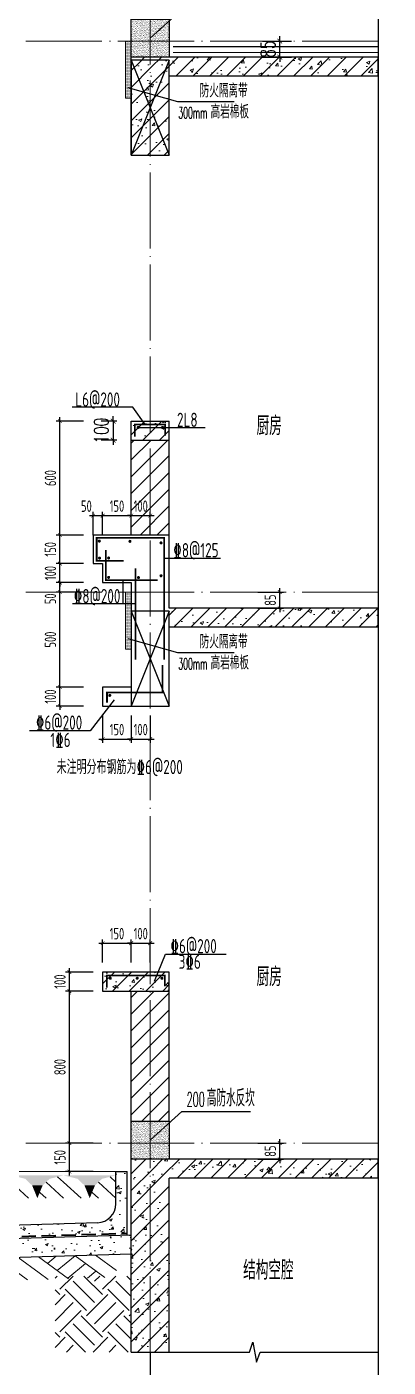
# Model space of a CAD drawing. Extents: x -1058961 to 23600, y -449123 to 2751847.
# Drawn here: x -11455 to -9556, y -34083 to -27028 of the extents above; entities that cross this region are included whole.
import ezdxf

# ---------------------------------------------------------------- set-up
doc = ezdxf.new("R2010")
doc.units = 0
doc.header["$LTSCALE"] = 1000
doc.linetypes.add('DASH', pattern=[0.35, 0.25, -0.1])
doc.linetypes.add('DOTE', pattern=[2.42, 2, -0.2, 0.02, -0.2])
doc.layers.get('0').update_dxf_attribs({"linetype": 'CONTINUOUS'})
doc.layers.get('DEFPOINTS').update_dxf_attribs({"linetype": 'CONTINUOUS'})
for name, color, linetype in [('AXIS', 3, 'CONTINUOUS'), ('COLUMN', 4, 'CONTINUOUS'), ('DIM', 2, 'CONTINUOUS'), ('DIM_IDEN', 67, 'CONTINUOUS'), ('DIM_SYMB', 3, 'CONTINUOUS'), ('PUB_DIM', 3, 'CONTINUOUS'), ('PUB_TEXT', 2, 'CONTINUOUS'), ('REIN', 6, 'CONTINUOUS'), ('S-大样-砼线', 7, 'CONTINUOUS'), ('S-引出线', 40, 'CONTINUOUS'), ('TEXT', 2, 'CONTINUOUS'), ('WALL', 5, 'CONTINUOUS'), ('看线', 251, 'CONTINUOUS'), ('立面-看线', 251, 'CONTINUOUS')]:
    doc.layers.add(name, color=color, linetype=linetype)
for name, color, linetype, lineweight in [('DOTE', 19, 'DOTE', 9), ('PUB_HATCH', 8, 'CONTINUOUS', 9), ('内粉刷', 37, 'CONTINUOUS', 9), ('填充', 251, 'CONTINUOUS', 5), ('立面-中轮廓线', 30, 'CONTINUOUS', 35), ('粉刷', 251, 'CONTINUOUS', 9)]:
    doc.layers.add(name, color=color, linetype=linetype, lineweight=lineweight)
doc.styles.add('_TCH_DIM_T3', font='SIMPLEX', dxfattribs={"width": 0.705882, "bigfont": 'GBCBIG'})
doc.styles.add('DIM_FONT_T3', font='SIMPLEX', dxfattribs={"width": 0.705882, "bigfont": 'GBCBIG'})
doc.styles.add('TSSD_DIMENSION', font='Tssdeng.shx', dxfattribs={"width": 0.7, "bigfont": 'tssdchn.shx'})
doc.styles.add('TSSD_REIN', font='tssdeng.shx', dxfattribs={"width": 0.7, "height": 300, "bigfont": 'tssdchn.shx'})
doc.styles.add('w', font='tssdeng.shx', dxfattribs={"width": 0.8, "bigfont": 'tssdchn.shx'})
doc.dimstyles.new('_TCH_ARCH&&25', dxfattribs={"dimtxt": 74.375, "dimasz": 25, "dimexe": 62.5, "dimexo": 75, "dimgap": 25, "dimtad": 1, "dimdec": 0, "dimzin": 0, "dimdsep": 46, "dimtxsty": '_TCH_DIM_T3', "dimblk": 'ARCHTICK', "dimcen": 0.09, "dimclrt": 7, "dimazin": 0, "dimtfac": 1, "dimtdec": 0, "dimtix": 1, "dimtmove": 2, "dimatfit": 3, "dimldrblk": 'ARCHTICK', "dimfxl": 0, "dimtolj": 1, "dimtzin": 0, "dimarcsym": 0})
doc.dimstyles.new('TSSD_20_20', dxfattribs={"dimtxt": 60, "dimasz": 20, "dimexe": 20, "dimexo": 50, "dimgap": 20, "dimtad": 1, "dimdec": 0, "dimzin": 0, "dimdsep": 46, "dimtxsty": 'TSSD_DIMENSION', "dimblk": 'ARCHTICK', "dimblk1": 'ARCHTICK', "dimblk2": 'ARCHTICK', "dimcen": 0, "dimdle": 20, "dimclrt": 7, "dimadec": 0, "dimazin": 0, "dimtfac": 1, "dimtdec": 0, "dimtix": 1, "dimtmove": 2, "dimatfit": 3, "dimfxl": 0, "dimtolj": 1, "dimtzin": 0, "dimarcsym": 0})
pattern_1 = [(50, (28072.99, 249033.25), (143.452037, -12.550427), [15, -165]), (355, (28072.99, 249033.25), (-27.750267, 150.438427), [12, -132]), (100.4514, (28084.94, 249032.2), (115.701876, 137.88791), [12.74804, -140.22842]), (46.1842, (28072.99, 249073.25), (213.44821, -33.1038), [22.5, -247.5]), (96.6356, (28090.77, 249070.5), (186.93254, 194.82357), [19.12206, -210.3426]), (351.1842, (28072.99, 249073.25), (186.93239, 194.82372), [18, -198]), (21, (28092.99, 249063.25), (119.38141, -80.52378), [15, -165]), (326, (28092.99, 249063.25), (48.663066, 145.03001), [12, -132]), (71.4514, (28102.93, 249056.54), (168.044526, 64.5061), [12.74804, -140.22842]), (37.5, (28072.986, 249033.25), (2.431971, 66.578771), [0, -130.4, 0, -134, 0, -132.5]), (7.5, (28072.986, 249033.25), (52.613907, 78.882342), [0, -76.4, 0, -127.4, 0, -50.5]), (327.5, (28028.386, 249033.25), (106.764487, -4.510974), [0, -50, 0, -156, 0, -207]), (317.5, (28008.39, 249033.25), (116.637234, 20.020996), [0, -65, 0, -103.6, 0, -147])]
pattern_2 = [(45, (0, 0), (-44.194174, 44.194174), []), (50, (0, 0), (179.315046, -15.688034), [18.75, -206.25]), (355, (0, 0), (-34.687833, 188.048033), [15, -165]), (100.4514, (14.94, -1.3), (144.627345, 172.359886), [15.935047, -175.285528]), (46.1842, (0, 50), (266.81026, -41.379754), [28.125, -309.375]), (96.6356, (22.23, 46.55), (233.665676, 243.52947), [23.90257, -262.92825]), (351.1842, (0, 50), (233.66549, 243.52965), [22.5, -247.5]), (21, (25, 37.5), (149.226763, -100.654723), [18.75, -206.25]), (326, (25, 37.5), (60.828833, 181.28751), [15, -165]), (71.4514, (37.44, 29.11), (210.055657, 80.632624), [15.935047, -175.285528]), (37.5, (0, 0), (3.039964, 83.2234635), [0, -163, 0, -167.5, 0, -165.625]), (7.5, (0, 0), (65.767384, 98.602928), [0, -95.5, 0, -159.25, 0, -63.125]), (327.5, (-55.75, 0), (133.455609, -5.638718), [0, -62.5, 0, -195, 0, -258.75]), (317.5, (-80.75, 0), (145.796542, 25.026246), [0, -81.25, 0, -129.5, 0, -183.75])]
pattern_3 = [(45, (-668291.086, 135539.91), (-44.194174, 44.194174), []), (50, (-668291.09, 135539.91), (179.315046, -15.688034), [18.75, -206.25]), (355, (-668291.09, 135539.91), (-34.687833, 188.048033), [15, -165]), (100.4514, (-668276.14, 135538.6), (144.627345, 172.359886), [15.935047, -175.28553]), (46.1842, (-668291.09, 135589.9), (266.81026, -41.37975), [28.125, -309.375]), (96.6356, (-668268.85, 135586.46), (233.66568, 243.52947), [23.90257, -262.92825]), (351.1842, (-668291.1, 135589.9), (233.66549, 243.52965), [22.5, -247.5]), (21, (-668266.09, 135577.41), (149.226763, -100.654723), [18.75, -206.25]), (326, (-668266.09, 135577.41), (60.828833, 181.28751), [15, -165]), (71.4514, (-668253.65, 135569.02), (210.055657, 80.632624), [15.935047, -175.28553]), (37.5, (-668291.086, 135539.91), (3.039964, 83.2234635), [0, -163, 0, -167.5, 0, -165.625]), (7.5, (-668291.09, 135539.91), (65.767384, 98.602928), [0, -95.5, 0, -159.25, 0, -63.125]), (327.5, (-668346.836, 135539.91), (133.455609, -5.638718), [0, -62.5, 0, -195, 0, -258.75]), (317.5, (-668371.84, 135539.91), (145.796542, 25.026246), [0, -81.25, 0, -129.5, 0, -183.75])]
pattern_4 = [(45, (-668291.086, 135584.79), (-44.1941915, 44.1941915), [])]

# ---------------------------------------------------------------- blocks, each defined once
blk = doc.blocks.new('$LINEPAT$素土夯实')
at = {"color": 0}
for p, q in [((0, -210), (210, 0)), ((120, -300), (420, 0)), ((420, 0), (608, -188)), ((495, -300), (795, 0)), ((615, 0), (705, -90)), ((315, -105), (502, -293)), ((210, -210), (300, -300)), ((705, -300), (795, -210))]:
    blk.add_line(p, q, dxfattribs=at)
blk = doc.blocks.new('$LinePat$自然土壤')
at = {"color": 0}
for p, q in [((0, -90), (71, -19)), ((0, -300), (211, -89)), ((420, -300), (630, -90)), ((210, -300), (286, -224))]:
    blk.add_line(p, q, dxfattribs=at)
for points in [[(0, 0), (630, 0), (168, -45), (462, -45)], [(168, -45), (462, -45), (252, -132), (378, -132)], [(252, -132), (378, -132), (315, -300)]]:
    blk.add_solid(points, dxfattribs=at)
blk = doc.blocks.new('sanshui')
at = {"layer": '粉刷'}
h = blk.add_hatch(dxfattribs=at)
h.set_pattern_fill('混凝土', color=256, scale=20)
h.set_pattern_definition(pattern_1)
edge = h.paths.add_edge_path()
edge.add_line((346317.8, 427329.6), (346257.8, 427329.6))
edge.add_line((346257.8, 427329.6), (346257.8, 427160.3))
edge.add_arc((346157.8, 427160.3), 100, 271.71836, 360, ccw=False)
edge.add_line((346160.8, 427060.3), (345137.8, 427029.6))
edge.add_line((345137.8, 427029.6), (345137.8, 426969.6))
edge.add_line((345137.8, 426969.6), (346317.8, 427005))
edge.add_line((346317.8, 427005), (346317.8, 427329.6))
h = blk.add_hatch(dxfattribs=at)
h.set_pattern_fill('混凝土', color=256, scale=20)
h.set_pattern_definition(pattern_1)
h.paths.add_polyline_path([(346337.8, 426895.6), (346337.8, 426995.6), (345037.8, 426956.6), (345037.8, 426856.6)])
at = {"layer": 'COLUMN'}
for p, q in [((346257.8, 427329.6), (346317.8, 427329.6)), ((346257.8, 427160.3), (346257.8, 427329.6)), ((346317.8, 426995), (346317.8, 427329.6)), ((346160.8, 427060.3), (345137.8, 427029.6)), ((345137.8, 426959.6), (345137.8, 427029.6)), ((346338.1, 426995.6), (345037.8, 426956.6)), ((345037.8, 426856.6), (345037.8, 426956.6)), ((346338.1, 426895.6), (345037.8, 426856.6))]:
    blk.add_line(p, q, dxfattribs=at)
blk.add_arc((346157.8, 427160.3), 100, 271.71836, 0, dxfattribs=at)
at = {"layer": '立面-中轮廓线', "linetype": 'DASH', "ltscale": 0.3}
blk.add_lwpolyline([(345027.8, 426856.6), (345027.8, 426966.3), (346317.8, 427005)], dxfattribs=at)
at = {"layer": '粉刷'}
blk.add_line((344881.5, 427329.6), (346257.8, 427329.6), dxfattribs=at)
at = {"layer": '粉刷', "yscale": 0.4, "zscale": 0.4}
for name, p, xscale, rotation in [('$LinePat$自然土壤', (345156.8, 427309.6), -0.4369306507241237, 359.9999999999903), ('$LinePat$自然土壤', (345432, 427309.6), -0.4369306507241237, 359.9999999999903), ('$LinePat$自然土壤', (345707.3, 427309.6), -0.4369306507241237, 359.9999999999903), ('$LinePat$自然土壤', (345982.6, 427309.6), -0.4369306507241237, 359.9999999999903), ('$LinePat$自然土壤', (346257.8, 427309.6), -0.4369306507241237, 359.9999999999903), ('$LINEPAT$素土夯实', (345851.2, 426881), -0.5117605352322558, 1.718358001643932), ('$LINEPAT$素土夯实', (346257.8, 426893.2), -0.5117605352322558, 1.718358001643932), ('$LINEPAT$素土夯实', (345444.5, 426868.8), -0.5117605352322558, 1.718358001643932)]:
    blk.add_blockref(name, p, dxfattribs=dict(at, xscale=xscale, rotation=rotation))
blk = doc.blocks.new('_ArchTick')
at = {"color": 0, "linetype": 'ByBlock', "const_width": 0.15}
blk.add_lwpolyline([(-0.5, -0.5), (0.5, 0.5)], dxfattribs=at)
blk = doc.blocks.new('*D1397')
at = {"layer": 'DEFPOINTS', "color": 0}
for p in [(950479.7, -117286.1), (950645.6, -117286.1), (950479.7, -117371.1)]:
    blk.add_point(p, dxfattribs=at)
at = {"layer": 'PUB_DIM', "color": 0, "lineweight": -2}
for p, q in [((950554.7, -117286.1), (950708.1, -117286.1)), ((950645.6, -117286.1), (950645.6, -117261.1)), ((950645.6, -117371.1), (950645.6, -117286.1)), ((950554.7, -117371.1), (950708.1, -117371.1)), ((950645.6, -117371.1), (950645.6, -117396.1))]:
    blk.add_line(p, q, dxfattribs=at)
at = {"layer": 'PUB_DIM', "color": 0, "lineweight": -2, "xscale": 25, "yscale": 25, "zscale": 25}
for p, rotation in [((950645.6, -117286.1), 270), ((950645.6, -117371.1), 90)]:
    blk.add_blockref('_ArchTick', p, dxfattribs=dict(at, rotation=rotation))
at = {"layer": 'PUB_DIM', "color": 7, "insert": (950583.4, -117328.6), "char_height": 74.38, "attachment_point": 5, "rotation": 90, "style": '_TCH_DIM_T3'}
blk.add_mtext('\\A1;85', dxfattribs=at)
blk = doc.blocks.new('VDVDXAXFSFFX')
at = {"layer": 'PUB_HATCH'}
h = blk.add_hatch(dxfattribs=at)
h.set_pattern_fill('DOTS', color=251, scale=2, style=0)
h.set_pattern_definition([(0, (924712.4965, -148185.593), (1.5875, 3.175), [0, -3.175])])
h.paths.add_polyline_path([(924682.5, -148185.6), (924712.5, -148185.6), (924712.5, -147935.6), (924712.5, -147885.6), (924712.5, -147885.6), (924712.5, -147885.6), (924682.5, -147885.6)])
at = {"layer": 'DIM_IDEN', "color": 5}
for p, q in [((924695.5, -148129.3), (924955.6, -148202.9)), ((924955.6, -148202.9), (925253.4, -148202.9))]:
    blk.add_line(p, q, dxfattribs=at)
at = {"layer": 'PUB_HATCH', "color": 5}
blk.add_lwpolyline([(924712.5, -147885.6), (924682.5, -147885.6), (924682.5, -148185.6), (924712.5, -148185.6)], close=True, dxfattribs=at)
at = {"layer": 'PUB_TEXT', "style": 'DIM_FONT_T3', "width": 0.705882}
blk.add_text('防火隔离带', height=71.49, dxfattribs=at).set_placement((925072.6, -148181.9))
at = {"layer": 'PUB_TEXT', "color": 5, "style": 'DIM_FONT_T3'}
for s, height, width, p in [('高岩棉板', 71.49, 0.705882, (925129.8, -148292.9)), ('300mm', 59.5, 0.49827, (924960.4, -148292.9))]:
    blk.add_text(s, height=height, dxfattribs=dict(at, width=width)).set_placement(p)
blk = doc.blocks.new('*D1966')
at = {"layer": 'DEFPOINTS', "color": 0}
for p in [(-10291.4, -32903.1), (-10125.4, -32903.1), (-10291.4, -32988.1)]:
    blk.add_point(p, dxfattribs=at)
at = {"layer": 'DIM', "color": 0, "lineweight": -2}
for p, q in [((-10241.4, -32903.1), (-10105.4, -32903.1)), ((-10125.4, -32903.1), (-10125.4, -32883.1)), ((-10125.4, -32988.1), (-10125.4, -32903.1)), ((-10241.4, -32988.1), (-10105.4, -32988.1)), ((-10125.4, -32988.1), (-10125.4, -33008.1))]:
    blk.add_line(p, q, dxfattribs=at)
at = {"layer": 'DIM', "color": 0, "lineweight": -2, "xscale": 20, "yscale": 20, "zscale": 20}
for p, rotation in [((-10125.4, -32903.1), 270), ((-10125.4, -32988.1), 90)]:
    blk.add_blockref('_ArchTick', p, dxfattribs=dict(at, rotation=rotation))
at = {"layer": 'DIM', "color": 7, "insert": (-10175.4, -32945.6), "char_height": 60, "attachment_point": 5, "rotation": 90, "style": 'TSSD_DIMENSION'}
blk.add_mtext('\\A1;85', dxfattribs=at)
blk = doc.blocks.new('*D1967')
at = {"layer": 'DEFPOINTS', "color": 0}
for p in [(-10906.5, -31850.8), (-11056.5, -32003.1), (-10906.5, -32003.1)]:
    blk.add_point(p, dxfattribs=at)
at = {"layer": 'DIM', "color": 0, "lineweight": -2}
for p, q in [((-11076.5, -31850.8), (-10886.5, -31850.8)), ((-11056.5, -31953.1), (-11056.5, -31830.8)), ((-10906.5, -31953.1), (-10906.5, -31830.8))]:
    blk.add_line(p, q, dxfattribs=at)
at = {"layer": 'DIM', "color": 0, "lineweight": -2, "xscale": 20, "yscale": 20, "zscale": 20, "rotation": 180}
blk.add_blockref('_ArchTick', (-11056.5, -31850.8), dxfattribs=at)
at = {"layer": 'DIM', "color": 0, "lineweight": -2, "xscale": 20, "yscale": 20, "zscale": 20}
blk.add_blockref('_ArchTick', (-10906.5, -31850.8), dxfattribs=at)
at = {"layer": 'DIM', "color": 7, "insert": (-10981.5, -31800.8), "char_height": 60, "attachment_point": 5, "style": 'TSSD_DIMENSION'}
blk.add_mtext('\\A1;150', dxfattribs=at)
blk = doc.blocks.new('*D1968')
at = {"layer": 'DEFPOINTS', "color": 0}
for p in [(-10806.5, -31850.8), (-10906.5, -32003.1), (-10806.5, -32003.1)]:
    blk.add_point(p, dxfattribs=at)
at = {"layer": 'DIM', "color": 0, "lineweight": -2}
for p, q in [((-10906.5, -31850.8), (-10926.5, -31850.8)), ((-10906.5, -31953.1), (-10906.5, -31830.8)), ((-10906.5, -31850.8), (-10806.5, -31850.8)), ((-10806.5, -31953.1), (-10806.5, -31830.8)), ((-10806.5, -31850.8), (-10786.5, -31850.8))]:
    blk.add_line(p, q, dxfattribs=at)
at = {"layer": 'DIM', "color": 0, "lineweight": -2, "xscale": 20, "yscale": 20, "zscale": 20}
blk.add_blockref('_ArchTick', (-10906.5, -31850.8), dxfattribs=at)
at = {"layer": 'DIM', "color": 0, "lineweight": -2, "xscale": 20, "yscale": 20, "zscale": 20, "rotation": 180}
blk.add_blockref('_ArchTick', (-10806.5, -31850.8), dxfattribs=at)
at = {"layer": 'DIM', "color": 7, "insert": (-10856.5, -31800.8), "char_height": 60, "attachment_point": 5, "style": 'TSSD_DIMENSION'}
blk.add_mtext('\\A1;100', dxfattribs=at)
blk = doc.blocks.new('*D1969')
at = {"layer": 'DEFPOINTS', "color": 0}
for p in [(-11231.1, -32003.1), (-11056.5, -32003.1), (-11056.5, -32103.1)]:
    blk.add_point(p, dxfattribs=at)
at = {"layer": 'DIM', "color": 0, "lineweight": -2}
for p, q in [((-11106.5, -32003.1), (-11251.1, -32003.1)), ((-11231.1, -32003.1), (-11231.1, -31983.1)), ((-11231.1, -32103.1), (-11231.1, -32003.1)), ((-11106.5, -32103.1), (-11251.1, -32103.1)), ((-11231.1, -32103.1), (-11231.1, -32123.1))]:
    blk.add_line(p, q, dxfattribs=at)
at = {"layer": 'DIM', "color": 0, "lineweight": -2, "xscale": 20, "yscale": 20, "zscale": 20}
for p, rotation in [((-11231.1, -32003.1), 270), ((-11231.1, -32103.1), 90)]:
    blk.add_blockref('_ArchTick', p, dxfattribs=dict(at, rotation=rotation))
at = {"layer": 'DIM', "color": 7, "insert": (-11281.1, -32053.1), "char_height": 60, "attachment_point": 5, "rotation": 90, "style": 'TSSD_DIMENSION'}
blk.add_mtext('\\A1;100', dxfattribs=at)
blk = doc.blocks.new('*D1970')
at = {"layer": 'DEFPOINTS', "color": 0}
for p in [(-11231.1, -32103.1), (-11056.5, -32103.1), (-11056.5, -32903.1)]:
    blk.add_point(p, dxfattribs=at)
at = {"layer": 'DIM', "color": 0, "lineweight": -2}
for p, q in [((-11231.1, -32923.1), (-11231.1, -32083.1)), ((-11106.5, -32103.1), (-11251.1, -32103.1)), ((-11106.5, -32903.1), (-11251.1, -32903.1))]:
    blk.add_line(p, q, dxfattribs=at)
at = {"layer": 'DIM', "color": 0, "lineweight": -2, "xscale": 20, "yscale": 20, "zscale": 20}
for p, rotation in [((-11231.1, -32103.1), 90), ((-11231.1, -32903.1), 270)]:
    blk.add_blockref('_ArchTick', p, dxfattribs=dict(at, rotation=rotation))
at = {"layer": 'DIM', "color": 7, "insert": (-11281.1, -32503.1), "char_height": 60, "attachment_point": 5, "rotation": 90, "style": 'TSSD_DIMENSION'}
blk.add_mtext('\\A1;800', dxfattribs=at)
blk = doc.blocks.new('*D1971')
at = {"layer": 'DEFPOINTS', "color": 0}
for p in [(-11231.1, -32903.1), (-11056.5, -32903.1), (-11056.5, -33053.1)]:
    blk.add_point(p, dxfattribs=at)
at = {"layer": 'DIM', "color": 0, "lineweight": -2}
for p, q in [((-11106.5, -32903.1), (-11251.1, -32903.1)), ((-11231.1, -33073.1), (-11231.1, -32883.1)), ((-11106.5, -33053.1), (-11251.1, -33053.1))]:
    blk.add_line(p, q, dxfattribs=at)
at = {"layer": 'DIM', "color": 0, "lineweight": -2, "xscale": 20, "yscale": 20, "zscale": 20}
for p, rotation in [((-11231.1, -32903.1), 90), ((-11231.1, -33053.1), 270)]:
    blk.add_blockref('_ArchTick', p, dxfattribs=dict(at, rotation=rotation))
at = {"layer": 'DIM', "color": 7, "insert": (-11281.1, -32978.1), "char_height": 60, "attachment_point": 5, "rotation": 90, "style": 'TSSD_DIMENSION'}
blk.add_mtext('\\A1;150', dxfattribs=at)
blk = doc.blocks.new('*D1972')
at = {"layer": 'DEFPOINTS', "color": 0}
for p in [(-10291.4, -30003.1), (-10125.4, -30003.1), (-10291.4, -30088.1)]:
    blk.add_point(p, dxfattribs=at)
at = {"layer": 'DIM', "color": 0, "lineweight": -2}
for p, q in [((-10241.4, -30003.1), (-10105.4, -30003.1)), ((-10125.4, -30003.1), (-10125.4, -29983.1)), ((-10125.4, -30088.1), (-10125.4, -30003.1)), ((-10241.4, -30088.1), (-10105.4, -30088.1)), ((-10125.4, -30088.1), (-10125.4, -30108.1))]:
    blk.add_line(p, q, dxfattribs=at)
at = {"layer": 'DIM', "color": 0, "lineweight": -2, "xscale": 20, "yscale": 20, "zscale": 20}
for p, rotation in [((-10125.4, -30003.1), 270), ((-10125.4, -30088.1), 90)]:
    blk.add_blockref('_ArchTick', p, dxfattribs=dict(at, rotation=rotation))
at = {"layer": 'DIM', "color": 7, "insert": (-10175.4, -30045.6), "char_height": 60, "attachment_point": 5, "rotation": 90, "style": 'TSSD_DIMENSION'}
blk.add_mtext('\\A1;85', dxfattribs=at)
blk = doc.blocks.new('*D1973')
at = {"layer": 'DEFPOINTS', "color": 0}
for p in [(-11056.5, -29600.8), (-11106.5, -29753.1), (-11056.5, -29753.1)]:
    blk.add_point(p, dxfattribs=at)
at = {"layer": 'DIM', "color": 0, "lineweight": -2}
for p, q in [((-11126.5, -29600.8), (-11036.5, -29600.8)), ((-11106.5, -29703.1), (-11106.5, -29580.8)), ((-11056.5, -29703.1), (-11056.5, -29580.8))]:
    blk.add_line(p, q, dxfattribs=at)
at = {"layer": 'DIM', "color": 0, "lineweight": -2, "xscale": 20, "yscale": 20, "zscale": 20, "rotation": 180}
blk.add_blockref('_ArchTick', (-11106.5, -29600.8), dxfattribs=at)
at = {"layer": 'DIM', "color": 0, "lineweight": -2, "xscale": 20, "yscale": 20, "zscale": 20}
blk.add_blockref('_ArchTick', (-11056.5, -29600.8), dxfattribs=at)
at = {"layer": 'DIM', "color": 7, "insert": (-11142, -29550.8), "char_height": 60, "attachment_point": 5, "style": 'TSSD_DIMENSION'}
blk.add_mtext('\\A1;50', dxfattribs=at)
blk = doc.blocks.new('*D1974')
at = {"layer": 'DEFPOINTS', "color": 0}
for p in [(-10906.5, -29600.8), (-11056.5, -29753.1), (-10906.5, -29753.1)]:
    blk.add_point(p, dxfattribs=at)
at = {"layer": 'DIM', "color": 0, "lineweight": -2}
for p, q in [((-11076.5, -29600.8), (-10886.5, -29600.8)), ((-11056.5, -29703.1), (-11056.5, -29580.8)), ((-10906.5, -29703.1), (-10906.5, -29580.8))]:
    blk.add_line(p, q, dxfattribs=at)
at = {"layer": 'DIM', "color": 0, "lineweight": -2, "xscale": 20, "yscale": 20, "zscale": 20, "rotation": 180}
blk.add_blockref('_ArchTick', (-11056.5, -29600.8), dxfattribs=at)
at = {"layer": 'DIM', "color": 0, "lineweight": -2, "xscale": 20, "yscale": 20, "zscale": 20}
blk.add_blockref('_ArchTick', (-10906.5, -29600.8), dxfattribs=at)
at = {"layer": 'DIM', "color": 7, "insert": (-10981.5, -29550.8), "char_height": 60, "attachment_point": 5, "style": 'TSSD_DIMENSION'}
blk.add_mtext('\\A1;150', dxfattribs=at)
blk = doc.blocks.new('*D1975')
at = {"layer": 'DEFPOINTS', "color": 0}
for p in [(-10806.5, -29600.8), (-10906.5, -29753.1), (-10806.5, -29753.1)]:
    blk.add_point(p, dxfattribs=at)
at = {"layer": 'DIM', "color": 0, "lineweight": -2}
for p, q in [((-10906.5, -29600.8), (-10926.5, -29600.8)), ((-10906.5, -29703.1), (-10906.5, -29580.8)), ((-10906.5, -29600.8), (-10806.5, -29600.8)), ((-10806.5, -29703.1), (-10806.5, -29580.8)), ((-10806.5, -29600.8), (-10786.5, -29600.8))]:
    blk.add_line(p, q, dxfattribs=at)
at = {"layer": 'DIM', "color": 0, "lineweight": -2, "xscale": 20, "yscale": 20, "zscale": 20}
blk.add_blockref('_ArchTick', (-10906.5, -29600.8), dxfattribs=at)
at = {"layer": 'DIM', "color": 0, "lineweight": -2, "xscale": 20, "yscale": 20, "zscale": 20, "rotation": 180}
blk.add_blockref('_ArchTick', (-10806.5, -29600.8), dxfattribs=at)
at = {"layer": 'DIM', "color": 7, "insert": (-10856.5, -29550.8), "char_height": 60, "attachment_point": 5, "style": 'TSSD_DIMENSION'}
blk.add_mtext('\\A1;100', dxfattribs=at)
blk = doc.blocks.new('*D1976')
at = {"layer": 'DEFPOINTS', "color": 0}
for p in [(-11056.5, -30603.1), (-10906.5, -30603.1), (-10906.5, -30776.8)]:
    blk.add_point(p, dxfattribs=at)
at = {"layer": 'DIM', "color": 0, "lineweight": -2}
for p, q in [((-11056.5, -30653.1), (-11056.5, -30796.8)), ((-10906.5, -30653.1), (-10906.5, -30796.8)), ((-11076.5, -30776.8), (-10886.5, -30776.8))]:
    blk.add_line(p, q, dxfattribs=at)
at = {"layer": 'DIM', "color": 0, "lineweight": -2, "xscale": 20, "yscale": 20, "zscale": 20, "rotation": 180}
blk.add_blockref('_ArchTick', (-11056.5, -30776.8), dxfattribs=at)
at = {"layer": 'DIM', "color": 0, "lineweight": -2, "xscale": 20, "yscale": 20, "zscale": 20}
blk.add_blockref('_ArchTick', (-10906.5, -30776.8), dxfattribs=at)
at = {"layer": 'DIM', "color": 7, "insert": (-10981.5, -30726.8), "char_height": 60, "attachment_point": 5, "style": 'TSSD_DIMENSION'}
blk.add_mtext('\\A1;150', dxfattribs=at)
blk = doc.blocks.new('*D1977')
at = {"layer": 'DEFPOINTS', "color": 0}
for p in [(-10906.5, -30603.1), (-10806.5, -30603.1), (-10806.5, -30776.8)]:
    blk.add_point(p, dxfattribs=at)
at = {"layer": 'DIM', "color": 0, "lineweight": -2}
for p, q in [((-10906.5, -30653.1), (-10906.5, -30796.8)), ((-10806.5, -30653.1), (-10806.5, -30796.8)), ((-10906.5, -30776.8), (-10926.5, -30776.8)), ((-10906.5, -30776.8), (-10806.5, -30776.8)), ((-10806.5, -30776.8), (-10786.5, -30776.8))]:
    blk.add_line(p, q, dxfattribs=at)
at = {"layer": 'DIM', "color": 0, "lineweight": -2, "xscale": 20, "yscale": 20, "zscale": 20}
blk.add_blockref('_ArchTick', (-10906.5, -30776.8), dxfattribs=at)
at = {"layer": 'DIM', "color": 0, "lineweight": -2, "xscale": 20, "yscale": 20, "zscale": 20, "rotation": 180}
blk.add_blockref('_ArchTick', (-10806.5, -30776.8), dxfattribs=at)
at = {"layer": 'DIM', "color": 7, "insert": (-10856.5, -30726.8), "char_height": 60, "attachment_point": 5, "style": 'TSSD_DIMENSION'}
blk.add_mtext('\\A1;100', dxfattribs=at)
blk = doc.blocks.new('*D1978')
at = {"layer": 'DEFPOINTS', "color": 0}
for p in [(-11281.1, -29103.1), (-11106.5, -29103.1), (-11106.5, -29703.1)]:
    blk.add_point(p, dxfattribs=at)
at = {"layer": 'DIM', "color": 0, "lineweight": -2}
for p, q in [((-11156.5, -29103.1), (-11301.1, -29103.1)), ((-11281.1, -29723.1), (-11281.1, -29083.1)), ((-11156.5, -29703.1), (-11301.1, -29703.1))]:
    blk.add_line(p, q, dxfattribs=at)
at = {"layer": 'DIM', "color": 0, "lineweight": -2, "xscale": 20, "yscale": 20, "zscale": 20}
for p, rotation in [((-11281.1, -29103.1), 90), ((-11281.1, -29703.1), 270)]:
    blk.add_blockref('_ArchTick', p, dxfattribs=dict(at, rotation=rotation))
at = {"layer": 'DIM', "color": 7, "insert": (-11331.1, -29403.1), "char_height": 60, "attachment_point": 5, "rotation": 90, "style": 'TSSD_DIMENSION'}
blk.add_mtext('\\A1;600', dxfattribs=at)
blk = doc.blocks.new('*D1979')
at = {"layer": 'DEFPOINTS', "color": 0}
for p in [(-11281.1, -29703.1), (-11106.5, -29703.1), (-11106.5, -29853.1)]:
    blk.add_point(p, dxfattribs=at)
at = {"layer": 'DIM', "color": 0, "lineweight": -2}
for p, q in [((-11281.1, -29873.1), (-11281.1, -29683.1)), ((-11156.5, -29703.1), (-11301.1, -29703.1)), ((-11156.5, -29853.1), (-11301.1, -29853.1))]:
    blk.add_line(p, q, dxfattribs=at)
at = {"layer": 'DIM', "color": 0, "lineweight": -2, "xscale": 20, "yscale": 20, "zscale": 20}
for p, rotation in [((-11281.1, -29703.1), 90), ((-11281.1, -29853.1), 270)]:
    blk.add_blockref('_ArchTick', p, dxfattribs=dict(at, rotation=rotation))
at = {"layer": 'DIM', "color": 7, "insert": (-11331.1, -29778.1), "char_height": 60, "attachment_point": 5, "rotation": 90, "style": 'TSSD_DIMENSION'}
blk.add_mtext('\\A1;150', dxfattribs=at)
blk = doc.blocks.new('*D1980')
at = {"layer": 'DEFPOINTS', "color": 0}
for p in [(-11281.1, -29853.1), (-11106.5, -29853.1), (-11106.5, -29953.1)]:
    blk.add_point(p, dxfattribs=at)
at = {"layer": 'DIM', "color": 0, "lineweight": -2}
for p, q in [((-11281.1, -29853.1), (-11281.1, -29833.1)), ((-11156.5, -29853.1), (-11301.1, -29853.1)), ((-11281.1, -29953.1), (-11281.1, -29853.1)), ((-11156.5, -29953.1), (-11301.1, -29953.1)), ((-11281.1, -29953.1), (-11281.1, -29973.1))]:
    blk.add_line(p, q, dxfattribs=at)
at = {"layer": 'DIM', "color": 0, "lineweight": -2, "xscale": 20, "yscale": 20, "zscale": 20}
for p, rotation in [((-11281.1, -29853.1), 270), ((-11281.1, -29953.1), 90)]:
    blk.add_blockref('_ArchTick', p, dxfattribs=dict(at, rotation=rotation))
at = {"layer": 'DIM', "color": 7, "insert": (-11331.1, -29903.1), "char_height": 60, "attachment_point": 5, "rotation": 90, "style": 'TSSD_DIMENSION'}
blk.add_mtext('\\A1;100', dxfattribs=at)
blk = doc.blocks.new('*D1981')
at = {"layer": 'DEFPOINTS', "color": 0}
for p in [(-11281.1, -29953.1), (-11106.5, -29953.1), (-11106.5, -30003.1)]:
    blk.add_point(p, dxfattribs=at)
at = {"layer": 'DIM', "color": 0, "lineweight": -2}
for p, q in [((-11156.5, -29953.1), (-11301.1, -29953.1)), ((-11281.1, -30023.1), (-11281.1, -29933.1)), ((-11156.5, -30003.1), (-11301.1, -30003.1))]:
    blk.add_line(p, q, dxfattribs=at)
at = {"layer": 'DIM', "color": 0, "lineweight": -2, "xscale": 20, "yscale": 20, "zscale": 20}
for p, rotation in [((-11281.1, -29953.1), 90), ((-11281.1, -30003.1), 270)]:
    blk.add_blockref('_ArchTick', p, dxfattribs=dict(at, rotation=rotation))
at = {"layer": 'DIM', "color": 7, "insert": (-11331.1, -30038.6), "char_height": 60, "attachment_point": 5, "rotation": 90, "style": 'TSSD_DIMENSION'}
blk.add_mtext('\\A1;50', dxfattribs=at)
blk = doc.blocks.new('*D1982')
at = {"layer": 'DEFPOINTS', "color": 0}
for p in [(-11281.1, -30003.1), (-11106.5, -30003.1), (-11106.5, -30503.1)]:
    blk.add_point(p, dxfattribs=at)
at = {"layer": 'DIM', "color": 0, "lineweight": -2}
for p, q in [((-11156.5, -30003.1), (-11301.1, -30003.1)), ((-11281.1, -30523.1), (-11281.1, -29983.1)), ((-11156.5, -30503.1), (-11301.1, -30503.1))]:
    blk.add_line(p, q, dxfattribs=at)
at = {"layer": 'DIM', "color": 0, "lineweight": -2, "xscale": 20, "yscale": 20, "zscale": 20}
for p, rotation in [((-11281.1, -30003.1), 90), ((-11281.1, -30503.1), 270)]:
    blk.add_blockref('_ArchTick', p, dxfattribs=dict(at, rotation=rotation))
at = {"layer": 'DIM', "color": 7, "insert": (-11331.1, -30253.1), "char_height": 60, "attachment_point": 5, "rotation": 90, "style": 'TSSD_DIMENSION'}
blk.add_mtext('\\A1;500', dxfattribs=at)
blk = doc.blocks.new('*D1983')
at = {"layer": 'DEFPOINTS', "color": 0}
for p in [(-11281.1, -30503.1), (-11106.5, -30503.1), (-11106.5, -30603.1)]:
    blk.add_point(p, dxfattribs=at)
at = {"layer": 'DIM', "color": 0, "lineweight": -2}
for p, q in [((-11156.5, -30503.1), (-11301.1, -30503.1)), ((-11281.1, -30503.1), (-11281.1, -30483.1)), ((-11281.1, -30603.1), (-11281.1, -30503.1)), ((-11156.5, -30603.1), (-11301.1, -30603.1)), ((-11281.1, -30603.1), (-11281.1, -30623.1))]:
    blk.add_line(p, q, dxfattribs=at)
at = {"layer": 'DIM', "color": 0, "lineweight": -2, "xscale": 20, "yscale": 20, "zscale": 20}
for p, rotation in [((-11281.1, -30503.1), 270), ((-11281.1, -30603.1), 90)]:
    blk.add_blockref('_ArchTick', p, dxfattribs=dict(at, rotation=rotation))
at = {"layer": 'DIM', "color": 7, "insert": (-11331.1, -30553.1), "char_height": 60, "attachment_point": 5, "rotation": 90, "style": 'TSSD_DIMENSION'}
blk.add_mtext('\\A1;100', dxfattribs=at)
blk = doc.blocks.new('20210809.03331612')
at = {"layer": 'REIN', "const_width": 9}
blk.add_lwpolyline([(87484.2, 67998.8), (87484.2, 68062.6), (87644.1, 68062.6), (87644.1, 68004.6)], dxfattribs=at)
at = {"layer": 'REIN', "const_width": 8}
for points in [[(87497.7, 68047.5, 1), (87505.7, 68047.5, 1)], [(87625.1, 68047.5, 1), (87633.1, 68047.5, 1)]]:
    blk.add_lwpolyline(points, format="xyb", close=True, dxfattribs=at)
at = {"layer": 'S-大样-砼线'}
for p, q in [((87465.2, 67080.9), (87665.2, 66580.9)), ((87665.2, 67080.9), (87465.2, 66580.9))]:
    blk.add_line(p, q, dxfattribs=at)
blk.add_lwpolyline([(87665.2, 67080.9), (87465.2, 67080.9), (87465.2, 66580.9), (87665.2, 66580.9)], close=True, dxfattribs=at)
at = {"layer": 'S-引出线'}
for p, q in [((87474.6, 68154.8), (87154.5, 68154.8)), ((87538.8, 68062.6), (87474.6, 68154.8)), ((87501.7, 68047.5), (87853.3, 68047.5))]:
    blk.add_line(p, q, dxfattribs=at)
at = {"layer": 'TEXT', "style": 'w', "width": 0.7}
for s, p in [('L6@200', (87171.5, 68157)), ('2L8', (87706.2, 68049.9))]:
    blk.add_text(s, height=75, rotation=0, dxfattribs=at).set_placement(p)
blk = doc.blocks.new('20210809.04044932')
at = {"layer": 'REIN', "const_width": 9}
blk.add_lwpolyline([(87154.5, 66580.9), (87154.5, 66644.7), (87458.5, 66644.7), (87458.5, 66586.8)], dxfattribs=at)
at = {"layer": 'REIN', "const_width": 8}
for points in [[(87168, 66629.7, 1), (87176, 66629.7, 1)], [(87309.6, 66629.7, 1), (87317.6, 66629.7, 1)], [(87439.5, 66629.7, 1), (87447.5, 66629.7, 1)]]:
    blk.add_lwpolyline(points, format="xyb", close=True, dxfattribs=at)
at = {"layer": 'S-引出线'}
blk.add_lwpolyline([(87404, 66615.4), (87462.1, 66757), (87780.5, 66757)], dxfattribs=at)
at = {"layer": 'TEXT', "style": 'w', "width": 0.7}
for s, p in [('%%1326@200', (87488.2, 66761.4)), ('3%%1326', (87531.6, 66679.3))]:
    blk.add_text(s, height=75, rotation=0, dxfattribs=at).set_placement(p)
blk = doc.blocks.new('A$C696610E5')
at = {"layer": 'REIN', "const_width": 9}
for points in [[(494.5, 974.7), (353.3, 974.7), (353.3, 1095), (708.3, 1095), (708.3, 454.9)], [(401.6, 1031.7), (401.6, 872.6), (673.9, 872.6)], [(557.8, 934), (557.8, 454.9)]]:
    blk.add_lwpolyline(points, dxfattribs=at)
at = {"layer": 'REIN', "const_width": 8}
for points in [[(363.4, 1078.3, 1), (371.4, 1078.3, 1)], [(524.5, 1076.9, 1), (532.5, 1076.9, 1)], [(687.7, 1068.7, 1), (695.7, 1068.7, 1)], [(364.5, 988.6, 1), (372.5, 988.6, 1)], [(412.3, 989.2, 1), (420.3, 989.2, 1)], [(412.3, 887.1, 1), (420.3, 887.1, 1)], [(569.2, 886.1, 1), (577.2, 886.1, 1)], [(687.7, 895.7, 1), (695.7, 895.7, 1)], [(418.3, 266.1, 1), (426.3, 266.1, 1)]]:
    blk.add_lwpolyline(points, format="xyb", close=True, dxfattribs=at)
at = {"layer": 'REIN'}
blk.add_lwpolyline([(407.7, 227.9, 9, 9, 0), (407.7, 280.9, 9, 9, 0), (700.1, 280.9, 9, 9, 0), (700.1, 425.3, 9, 9, 0)], format="xyseb", dxfattribs=at)
at = {"layer": 'S-大样-砼线'}
for p, q in [((534.9, 709.9), (734.9, 209.8)), ((734.9, 709.9), (534.9, 209.8))]:
    blk.add_line(p, q, dxfattribs=at)
blk.add_lwpolyline([(734.9, 709.9), (534.9, 709.9), (534.9, 209.8), (734.9, 209.8)], close=True, dxfattribs=at)
at = {"layer": 'S-引出线'}
for p, q in [((704.2, 988.5), (1004.3, 988.5)), ((490.6, 872.6), (490.6, 748.9)), ((227.2, 748.9), (561.1, 748.9))]:
    blk.add_line(p, q, dxfattribs=at)
blk.add_lwpolyline([(445.3, 242.7), (318.6, 79.6), (0, 79.6)], dxfattribs=at)
at = {"layer": 'TEXT', "style": 'TSSD_REIN', "width": 0.7}
for s, p in [('%%1328@125', (756.2, 992.6)), ('%%1328@200', (233.1, 751.1)), ('%%1326@200', (33.9, 85.5)), ('1%%1326', (110.1, -5.8)), ('未注明分布钢筋为%%1326@200', (142.8, -148.4))]:
    blk.add_text(s, height=75, rotation=0, dxfattribs=at).set_placement(p)
blk = doc.blocks.new('*D1333')
at = {"layer": 'DEFPOINTS', "color": 0}
for p in [(137891.5, 109179.7), (137796.8, 109079.7), (137891.5, 109079.7)]:
    blk.add_point(p, dxfattribs=at)
at = {"layer": 'PUB_DIM', "color": 0, "lineweight": -2}
for p, q in [((137816.5, 109179.7), (137734.3, 109179.7)), ((137796.8, 109179.7), (137796.8, 109204.7)), ((137796.8, 109179.7), (137796.8, 109079.7)), ((137816.5, 109079.7), (137734.3, 109079.7)), ((137796.8, 109079.7), (137796.8, 109054.7))]:
    blk.add_line(p, q, dxfattribs=at)
at = {"layer": 'PUB_DIM', "color": 0, "lineweight": -2, "xscale": 25, "yscale": 25, "zscale": 25}
for p, rotation in [((137796.8, 109179.7), 270), ((137796.8, 109079.7), 90)]:
    blk.add_blockref('_ArchTick', p, dxfattribs=dict(at, rotation=rotation))
at = {"layer": 'PUB_DIM', "color": 7, "insert": (137734.6, 109129.7), "char_height": 74.38, "attachment_point": 5, "rotation": 90, "style": '_TCH_DIM_T3'}
blk.add_mtext('\\A1;100', dxfattribs=at)
blk = doc.blocks.new('GDGDGRDDSF')
at = {"layer": 'PUB_HATCH'}
h = blk.add_hatch(dxfattribs=at)
h.set_pattern_fill('钢筋混凝土', color=256, scale=25, style=0)
h.set_pattern_definition(pattern_2)
h.paths.add_polyline_path([(950064.5, -116486.1), (950064.5, -116386.1), (949864.5, -116386.1), (949864.5, -116486.1)])
h = blk.add_hatch(dxfattribs=at)
h.set_pattern_fill('普通砖', color=256, scale=25, style=0)
h.set_pattern_definition([(45, (0, 44.88), (-44.1941915, 44.1941915), [])])
h.paths.add_polyline_path([(950064.5, -117171.1), (950064.5, -116486.1), (949864.5, -116486.1), (949864.5, -117171.1)])
h = blk.add_hatch(dxfattribs=at)
h.set_pattern_fill('钢筋混凝土', color=256, scale=25, style=0)
h.set_pattern_definition(pattern_2)
h.paths.add_polyline_path([(951163, -117371.1), (949864.5, -117371.1), (950064.5, -117471.1), (951163, -117471.1)])
h = blk.add_hatch(dxfattribs=at)
h.set_pattern_fill('钢筋混凝土', color=256, scale=25, style=0)
h.set_pattern_definition(pattern_2)
h.paths.add_polyline_path([(950064.5, -117886.1), (950064.5, -117471.1), (949864.5, -117371.1), (949864.5, -117886.1)])
at = {"layer": '立面-看线'}
h = blk.add_hatch(dxfattribs=at)
h.set_pattern_fill('碎沙', color=256, scale=4)
h.set_pattern_definition([(37.5, (148811.253, -502733.035), (-0.32000626, 9.78826475), [0, -7.7216, 0, -8.636, 0, -8.255]), (7.5, (148811.253, -502733.035), (8.99046566, 14.33650201), [0, -4.1656, 0, -6.9596, 0, -2.667]), (327.5, (148805.004, -502733.035), (15.819847405, 0.02874369), [0, -2.54, 0, -9.144, 0, -11.938]), (317.5, (148805.004, -502733.035), (15.27112905, 4.45858647), [0, -1.27, 0, -5.9944, 0, -6.858])])
h.paths.add_polyline_path([(949864.5, -117371.1), (950064.5, -117371.1), (950064.5, -117171.1), (949864.5, -117171.1)])
at = {"layer": 'DIM_IDEN'}
for p, q in [((949964.5, -117271.1), (950131.3, -117119.6)), ((950131.3, -117119.6), (950491.5, -117119.6))]:
    blk.add_line(p, q, dxfattribs=at)
at = {"layer": 'WALL'}
for p, q in [((949864.5, -116486.1), (949864.5, -116386.1)), ((949864.5, -116386.1), (950064.5, -116386.1)), ((950064.5, -116486.1), (950064.5, -116386.1)), ((949864.5, -116486.1), (950064.5, -116486.1)), ((949864.5, -117171.1), (949864.5, -116486.1)), ((950064.5, -117171.1), (950064.5, -116486.1)), ((949864.5, -117171.1), (950064.5, -117171.1)), ((951163, -117371.1), (949864.5, -117371.1)), ((949864.5, -117886.1), (949864.5, -117371.1)), ((951163, -117471.1), (951163, -117371.1)), ((951163, -117471.1), (950064.5, -117471.1)), ((950064.5, -117886.1), (950064.5, -117471.1)), ((949864.5, -117886.1), (950064.5, -117886.1))]:
    blk.add_line(p, q, dxfattribs=at)
blk.add_lwpolyline([(949864.5, -117171.1), (950064.5, -117171.1), (950064.5, -117371.1), (949864.5, -117371.1)], close=True, dxfattribs=at)
at = {"layer": '内粉刷'}
blk.add_lwpolyline([(951163, -117346.1), (950084.5, -117346.1)], dxfattribs=at)
at = {"layer": '看线', "color": 32}
blk.add_lwpolyline([(951163, -117316.1), (950084.5, -117316.1)], dxfattribs=at)
at = {"layer": 'PUB_TEXT', "style": 'DIM_FONT_T3'}
for s, height, width, p in [('厨房', 89.36, 0.705882, (950523.7, -116460.5)), ('200', 74.38, 0.49827, (950156.3, -117093.3)), ('高防水反坎', 89.36, 0.705882, (950262.2, -117093.3))]:
    blk.add_text(s, height=height, dxfattribs=dict(at, width=width)).set_placement(p)
at = {"layer": 'PUB_DIM'}
dim = blk.add_aligned_dim(p1=(950479.7, -117371.1), p2=(950479.7, -117286.1), distance=-166, dimstyle='_TCH_ARCH&&25', dxfattribs=at)
dim.commit()
dim.dimension.update_dxf_attribs({"geometry": '*D1397', "text_midpoint": (950583.4, -117328.6)})
blk = doc.blocks.new('20210809.04053586')
at = {"layer": 'REIN', "const_width": 9}
blk.add_lwpolyline([(87484.2, 66623.8), (87484.2, 66687.6), (87644.1, 66687.6), (87644.1, 66629.6)], dxfattribs=at)
at = {"layer": 'REIN', "const_width": 8}
for points in [[(87497.7, 66672.5, 1), (87505.7, 66672.5, 1)], [(87625.1, 66672.5, 1), (87633.1, 66672.5, 1)]]:
    blk.add_lwpolyline(points, format="xyb", close=True, dxfattribs=at)
at = {"layer": 'S-引出线'}
for p, q in [((87474.6, 66779.8), (87154.5, 66779.8)), ((87538.8, 66687.6), (87474.6, 66779.8)), ((87501.7, 66672.5), (87853.3, 66672.5))]:
    blk.add_line(p, q, dxfattribs=at)
at = {"layer": 'TEXT', "style": 'w', "width": 0.7}
for s, p in [('L6@200', (87171.5, 66782)), ('2L8', (87706.2, 66674.9))]:
    blk.add_text(s, height=75, rotation=0, dxfattribs=at).set_placement(p)
at = {"layer": 'PUB_DIM'}
dim = blk.add_linear_dim(base=(87370.5, 66605.9), p1=(87465.2, 66705.9), p2=(87465.2, 66605.9), angle=90, dimstyle='_TCH_ARCH&&25', dxfattribs=at)
dim.commit()
dim.dimension.update_dxf_attribs({"geometry": '*D1333', "text_midpoint": (87308.4, 66655.9), "insert": (-50426.3, -42473.7)})

msp = doc.modelspace()

# ---------------------------------------------------------------- hatches: boundary and pattern name
at = {"layer": 'PUB_HATCH'}
h = msp.add_hatch(dxfattribs=at)
h.set_pattern_fill('钢筋混凝土', color=256, scale=25, style=0)
h.set_pattern_definition(pattern_3)
h.paths.add_polyline_path([(-10706.54, -29203.12), (-10706.54, -29103.12), (-10906.54, -29103.12), (-10906.54, -29203.12)])
h = msp.add_hatch(dxfattribs=at)
h.set_pattern_fill('普通砖', color=256, scale=25, style=0)
h.set_pattern_definition(pattern_4)
h.paths.add_polyline_path([(-10706.54, -29703.12), (-10706.54, -29203.12), (-10906.54, -29203.12), (-10906.54, -29703.12)])
h = msp.add_hatch(dxfattribs=at)
h.set_pattern_fill('钢筋混凝土', color=256, scale=25, style=0)
h.set_pattern_definition(pattern_3)
h.paths.add_polyline_path([(-10706.54, -30088.12), (-10706.54, -30188.12), (-9608.01, -30188.12), (-9608.01, -30088.12)])
h = msp.add_hatch(dxfattribs=at)
h.set_pattern_fill('钢筋混凝土', color=256, scale=25, style=0)
h.set_pattern_definition(pattern_3)
h.paths.add_polyline_path([(-10706.54, -32103.12), (-10706.54, -32003.12), (-11056.54, -32003.12), (-11056.54, -32103.12)])
h = msp.add_hatch(dxfattribs=at)
h.set_pattern_fill('普通砖', color=256, scale=25, style=0)
h.set_pattern_definition(pattern_4)
h.paths.add_polyline_path([(-10706.54, -32788.12), (-10706.54, -32103.12), (-10906.54, -32103.12), (-10906.54, -32788.12)])
h = msp.add_hatch(dxfattribs=at)
h.set_pattern_fill('钢筋混凝土', color=256, scale=25, style=0)
h.set_pattern_definition(pattern_3)
h.paths.add_polyline_path([(-10706.57, -34003.13), (-10706.54, -33088.12), (-10906.54, -32988.12), (-10906.57, -34003.12)])
h = msp.add_hatch(dxfattribs=at)
h.set_pattern_fill('钢筋混凝土', color=256, scale=25, style=0)
h.set_pattern_definition(pattern_3)
h.paths.add_polyline_path([(-9608.01, -32988.12), (-10906.54, -32988.12), (-10706.54, -33088.12), (-9608.01, -33088.12)])
at = {"layer": '填充'}
h = msp.add_hatch(dxfattribs=at)
h.set_pattern_fill('EARTH', color=250, scale=50, angle=45, style=0)
h.set_pattern_definition([(45, (-1126404.81, -489196.5), (0, 224.506403), [158.75, -158.75]), (45, (-1126446.9, -489154.4), (0, 224.506403), [158.75, -158.75]), (45, (-1126489, -489112.3), (0, 224.506403), [158.75, -158.75]), (135, (-1126489, -489084.24), (-224.506403, 0), [158.75, -158.75]), (135, (-1126446.9, -489042.15), (-224.506403, 0), [158.75, -158.75]), (135, (-1126404.81, -489000.05), (-224.506403, 0), [158.75, -158.75])])
h.paths.add_polyline_path([(-10906.54, -33603.12), (-11306.54, -33603.12), (-11306.54, -34003.12), (-10906.54, -34003.12)])
at = {"layer": '立面-看线'}
h = msp.add_hatch(dxfattribs=at)
h.set_pattern_fill('碎沙', color=256, scale=4)
h.set_pattern_definition([(37.5, (-811959.775, -418350.071), (-0.32000626, 9.78826475), [0, -7.7216, 0, -8.636, 0, -8.255]), (7.5, (-811959.775, -418350.071), (8.99046566, 14.33650201), [0, -4.1656, 0, -6.9596, 0, -2.667]), (327.5, (-811966.0236, -418350.071), (15.819847405, 0.02874369), [0, -2.54, 0, -9.144, 0, -11.938]), (317.5, (-811966.024, -418350.071), (15.27112905, 4.45858647), [0, -1.27, 0, -5.9944, 0, -6.858])])
h.paths.add_polyline_path([(-10906.54, -32988.12), (-10706.54, -32988.12), (-10706.54, -32788.12), (-10906.54, -32788.12)])

# ---------------------------------------------------------------- linework, layer by layer
at = {"layer": 'AXIS'}
msp.add_line((-10806.57, -34003.12), (-10806.57, -34462.52), dxfattribs=at)
at = {"layer": 'DIM_IDEN'}
for p, q in [((-10806.54, -32888.12), (-10639.72, -32736.6)), ((-10639.72, -32736.6), (-10279.55, -32736.6))]:
    msp.add_line(p, q, dxfattribs=at)
at = {"layer": 'DIM_SYMB'}
for points in [[(-9608.01, -14983.12), (-9608.01, -24615), (-9555.51, -24634.11), (-9660.51, -24652.62), (-9608.01, -24671.25), (-9608.01, -34303.12)], [(-10906.54, -34003.12), (-10285.4, -34003.12), (-10266.29, -33950.62), (-10247.78, -34055.62), (-10229.15, -34003.12), (-9608.01, -34003.12)]]:
    msp.add_lwpolyline(points, dxfattribs=at)
at = {"layer": 'DOTE', "color": 1, "linetype": 'DOTE', "ltscale": 0.2}
for p, q in [((-10806.54, -34003.12), (-10806.54, -14403.12)), ((-9608.01, -27103.12), (-11976.73, -27103.12)), ((-9608.01, -30003.12), (-11976.73, -30003.12)), ((-9608.01, -32903.12), (-11976.73, -32903.12))]:
    msp.add_line(p, q, dxfattribs=at)
at = {"layer": 'WALL'}
for p, q in [((-10906.54, -29203.12), (-10906.54, -29103.12)), ((-10906.54, -29103.12), (-10706.54, -29103.12)), ((-10706.54, -29203.12), (-10706.54, -29103.12)), ((-10906.54, -29203.12), (-10706.54, -29203.12)), ((-10906.54, -29703.12), (-10906.54, -29203.12)), ((-10706.54, -29703.12), (-10706.54, -29203.12)), ((-10706.54, -29703.12), (-11106.54, -29703.12)), ((-11106.54, -29703.12), (-11106.54, -29853.12)), ((-10706.54, -30088.12), (-10706.54, -29703.12)), ((-11106.54, -29853.12), (-11056.54, -29853.12)), ((-11056.54, -29853.12), (-11056.54, -29953.12)), ((-11056.54, -29953.12), (-10906.54, -29953.12)), ((-10906.54, -29953.12), (-10906.54, -30503.12)), ((-9608.01, -30088.12), (-10706.54, -30088.12)), ((-9608.01, -30188.12), (-9608.01, -30088.12)), ((-10706.54, -30603.12), (-10706.54, -30188.12)), ((-9608.01, -30188.12), (-10706.54, -30188.12)), ((-10906.54, -30503.12), (-11056.54, -30503.12)), ((-11056.54, -30503.12), (-11056.54, -30603.12)), ((-11056.54, -30603.12), (-10706.54, -30603.12)), ((-10706.54, -32003.12), (-11056.54, -32003.12)), ((-11056.54, -32003.12), (-11056.54, -32103.12)), ((-10706.54, -32103.12), (-10706.54, -32003.12)), ((-11056.54, -32103.12), (-10706.54, -32103.12)), ((-10906.54, -32788.12), (-10906.54, -32103.12)), ((-10706.54, -32788.12), (-10706.54, -32103.12)), ((-10906.54, -32788.12), (-10706.54, -32788.12)), ((-10906.57, -34003.12), (-10906.54, -32988.12)), ((-9608.01, -32988.12), (-10906.54, -32988.12)), ((-9608.01, -33088.12), (-9608.01, -32988.12)), ((-10706.57, -34003.13), (-10706.54, -33088.12)), ((-9608.01, -33088.12), (-10706.54, -33088.12)), ((-10906.57, -34003.12), (-10706.57, -34003.13))]:
    msp.add_line(p, q, dxfattribs=at)
msp.add_lwpolyline([(-10906.54, -32788.12), (-10706.54, -32788.12), (-10706.54, -32988.12), (-10906.54, -32988.12)], close=True, dxfattribs=at)

# ---------------------------------------------------------------- block references
for name, p in [('GDGDGRDDSF', (-960771.03, 90182.96)), ('VDVDXAXFSFFX', (-935619.03, 120782.47)), ('VDVDXAXFSFFX', (-935619.03, 117882.47)), ('sanshui', (-357244.66, -460382.75))]:
    msp.add_blockref(name, p)
at = {"layer": 'REIN'}
for name, p in [('20210809.04053586', (-98371.72, -95809.06)), ('20210809.04044932', (-98188.43, -98665.53))]:
    msp.add_blockref(name, p, dxfattribs=at)
at = {"layer": 'S-大样-砼线'}
msp.add_blockref('20210809.03331612', (-98371.72, -94284.06), dxfattribs=at)
at = {"layer": '内粉刷'}
msp.add_blockref('A$C696610E5', (-11441.44, -30812.97), dxfattribs=at)

# ---------------------------------------------------------------- texts
at = {"layer": 'PUB_TEXT'}
for s, height, style, width, p in [('厨房', 100, 'TSSD_REIN', 0.7, (-10247.32, -29177.5)), ('厨房', 100, 'TSSD_REIN', 0.7, (-10247.32, -32077.5)), ('200', 74.375, 'DIM_FONT_T3', 0.49827, (-10614.72, -32710.35)), ('高防水反坎', 89.362, 'DIM_FONT_T3', 0.705882, (-10508.83, -32710.35)), ('结构空腔', 100, 'TSSD_REIN', 0.7, (-10318.11, -33621.71))]:
    msp.add_text(s, height=height, dxfattribs=dict(at, style=style, width=width)).set_placement(p)

# ---------------------------------------------------------------- dimensions: what is measured, and where the dimension line sits
at = {"layer": 'DIM'}
for p1, p2, distance, picture, middle in [((-11106.54, -29703.12), (-11106.54, -29103.12), 174.61, '*D1978', (-11331.15, -29403.12)), ((-11056.54, -29753.1), (-10906.54, -29753.1), 152.32, '*D1974', (-10981.54, -29550.77)), ((-10906.54, -29753.1), (-10806.54, -29753.1), 152.32, '*D1975', (-10856.54, -29550.77)), ((-11106.54, -29853.12), (-11106.54, -29703.12), 174.61, '*D1979', (-11331.15, -29778.12)), ((-11106.54, -29953.12), (-11106.54, -29853.12), 174.61, '*D1980', (-11331.15, -29903.12)), ((-11106.54, -30503.12), (-11106.54, -30003.12), 174.61, '*D1982', (-11331.15, -30253.12)), ((-10291.35, -30088.12), (-10291.35, -30003.12), -165.96, '*D1972', (-10175.39, -30045.62)), ((-11106.54, -30603.12), (-11106.54, -30503.12), 174.61, '*D1983', (-11331.15, -30553.12)), ((-11056.54, -30603.12), (-10906.54, -30603.12), -173.71, '*D1976', (-10981.54, -30726.83)), ((-10906.54, -30603.12), (-10806.54, -30603.12), -173.71, '*D1977', (-10856.54, -30726.83)), ((-11056.54, -32003.1), (-10906.54, -32003.1), 152.32, '*D1967', (-10981.54, -31800.77)), ((-10906.54, -32003.1), (-10806.54, -32003.1), 152.32, '*D1968', (-10856.54, -31800.77)), ((-11056.54, -32103.12), (-11056.54, -32003.12), 174.61, '*D1969', (-11281.15, -32053.12)), ((-11056.54, -32903.12), (-11056.54, -32103.12), 174.61, '*D1970', (-11281.15, -32503.12)), ((-11056.54, -33053.12), (-11056.54, -32903.12), 174.61, '*D1971', (-11281.15, -32978.12)), ((-10291.35, -32988.12), (-10291.35, -32903.12), -165.96, '*D1966', (-10175.39, -32945.62))]:
    dim = msp.add_aligned_dim(p1=p1, p2=p2, distance=distance, dimstyle='TSSD_20_20', dxfattribs=at)
    dim.commit()
    dim.dimension.update_dxf_attribs({"geometry": picture, "text_midpoint": middle})
for base, p1, p2, angle, picture, middle in [((-11056.54, -29600.77), (-11106.54, -29753.1), (-11056.54, -29753.1), 360, '*D1973', (-11142, -29550.77)), ((-11281.15, -29953.12), (-11106.54, -30003.12), (-11106.54, -29953.12), 90, '*D1981', (-11331.15, -30038.58))]:
    dim = msp.add_linear_dim(base=base, p1=p1, p2=p2, angle=angle, dimstyle='TSSD_20_20', dxfattribs=at)
    dim.commit()
    dim.dimension.update_dxf_attribs({"geometry": picture, "text_midpoint": middle, "dimtype": 161})

doc.saveas('drawing.dxf')
